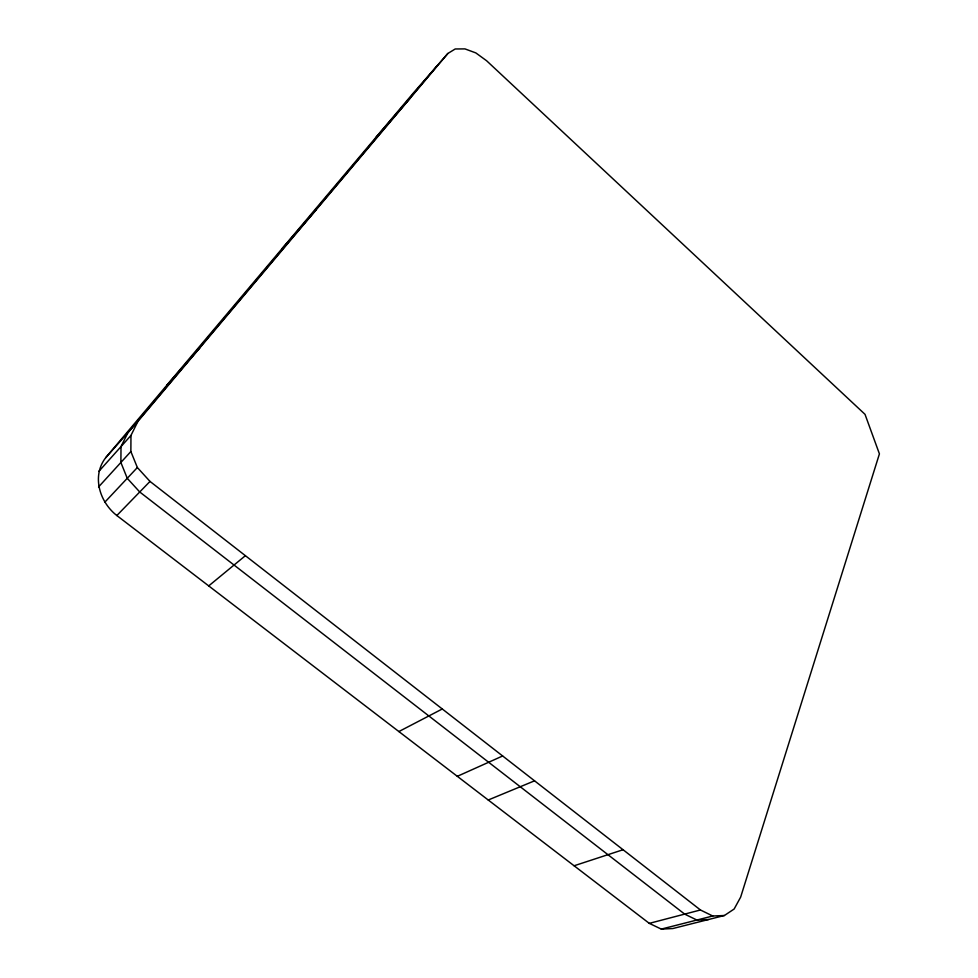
<?xml version="1.0" encoding="UTF-8"?>
<svg xmlns="http://www.w3.org/2000/svg" width="978" height="978" viewBox="0 0 978 978"><rect width="100%" height="100%" fill="white"/><g stroke="black" fill="none" stroke-linecap="round" stroke-linejoin="round"><path stroke-width="1.47" d="M724.405 915.506L712.742 916.007L700.444 909.98L150.001 481.421L137.36 467.533L130.869 451.518L130.966 435.442L137.91 421.396L447.875 53.46L455.235 48.973L464.966 48.9L475.821 52.91L486.592 60.746L865.017 414.342L879.418 453.878L740.652 897.132L734.136 909.027L724.405 915.506L672.827 928.538L661.299 929.1L649.294 923.366L116.834 515.528C99.646 502.142 91.455 476.127 105.697 457.704L413.547 92.776L447.875 53.46M437.337 65.538L127.935 432.631L121.015 446.579L120.881 462.484L127.25 478.303L139.732 491.983L684.661 914.112L696.874 920.041L708.5 919.528M376.029 137.238L410.479 97.849M281.664 249.097L315.955 210.05M166.688 385.393L199.891 347.813M105.697 457.704L137.91 421.396M98.815 471.408L130.966 435.442M98.582 486.934L130.869 451.518M104.707 502.313L137.36 467.533M116.834 515.528L150.001 481.421M208.717 585.908L245.392 555.687M398.865 731.556L442.276 708.977M457.313 776.324L502.643 755.982M488.23 800.004L534.55 780.823M574.098 865.774L623.059 849.735M649.294 923.366L700.444 909.98M661.299 929.1L712.742 916.007"/></g></svg>
